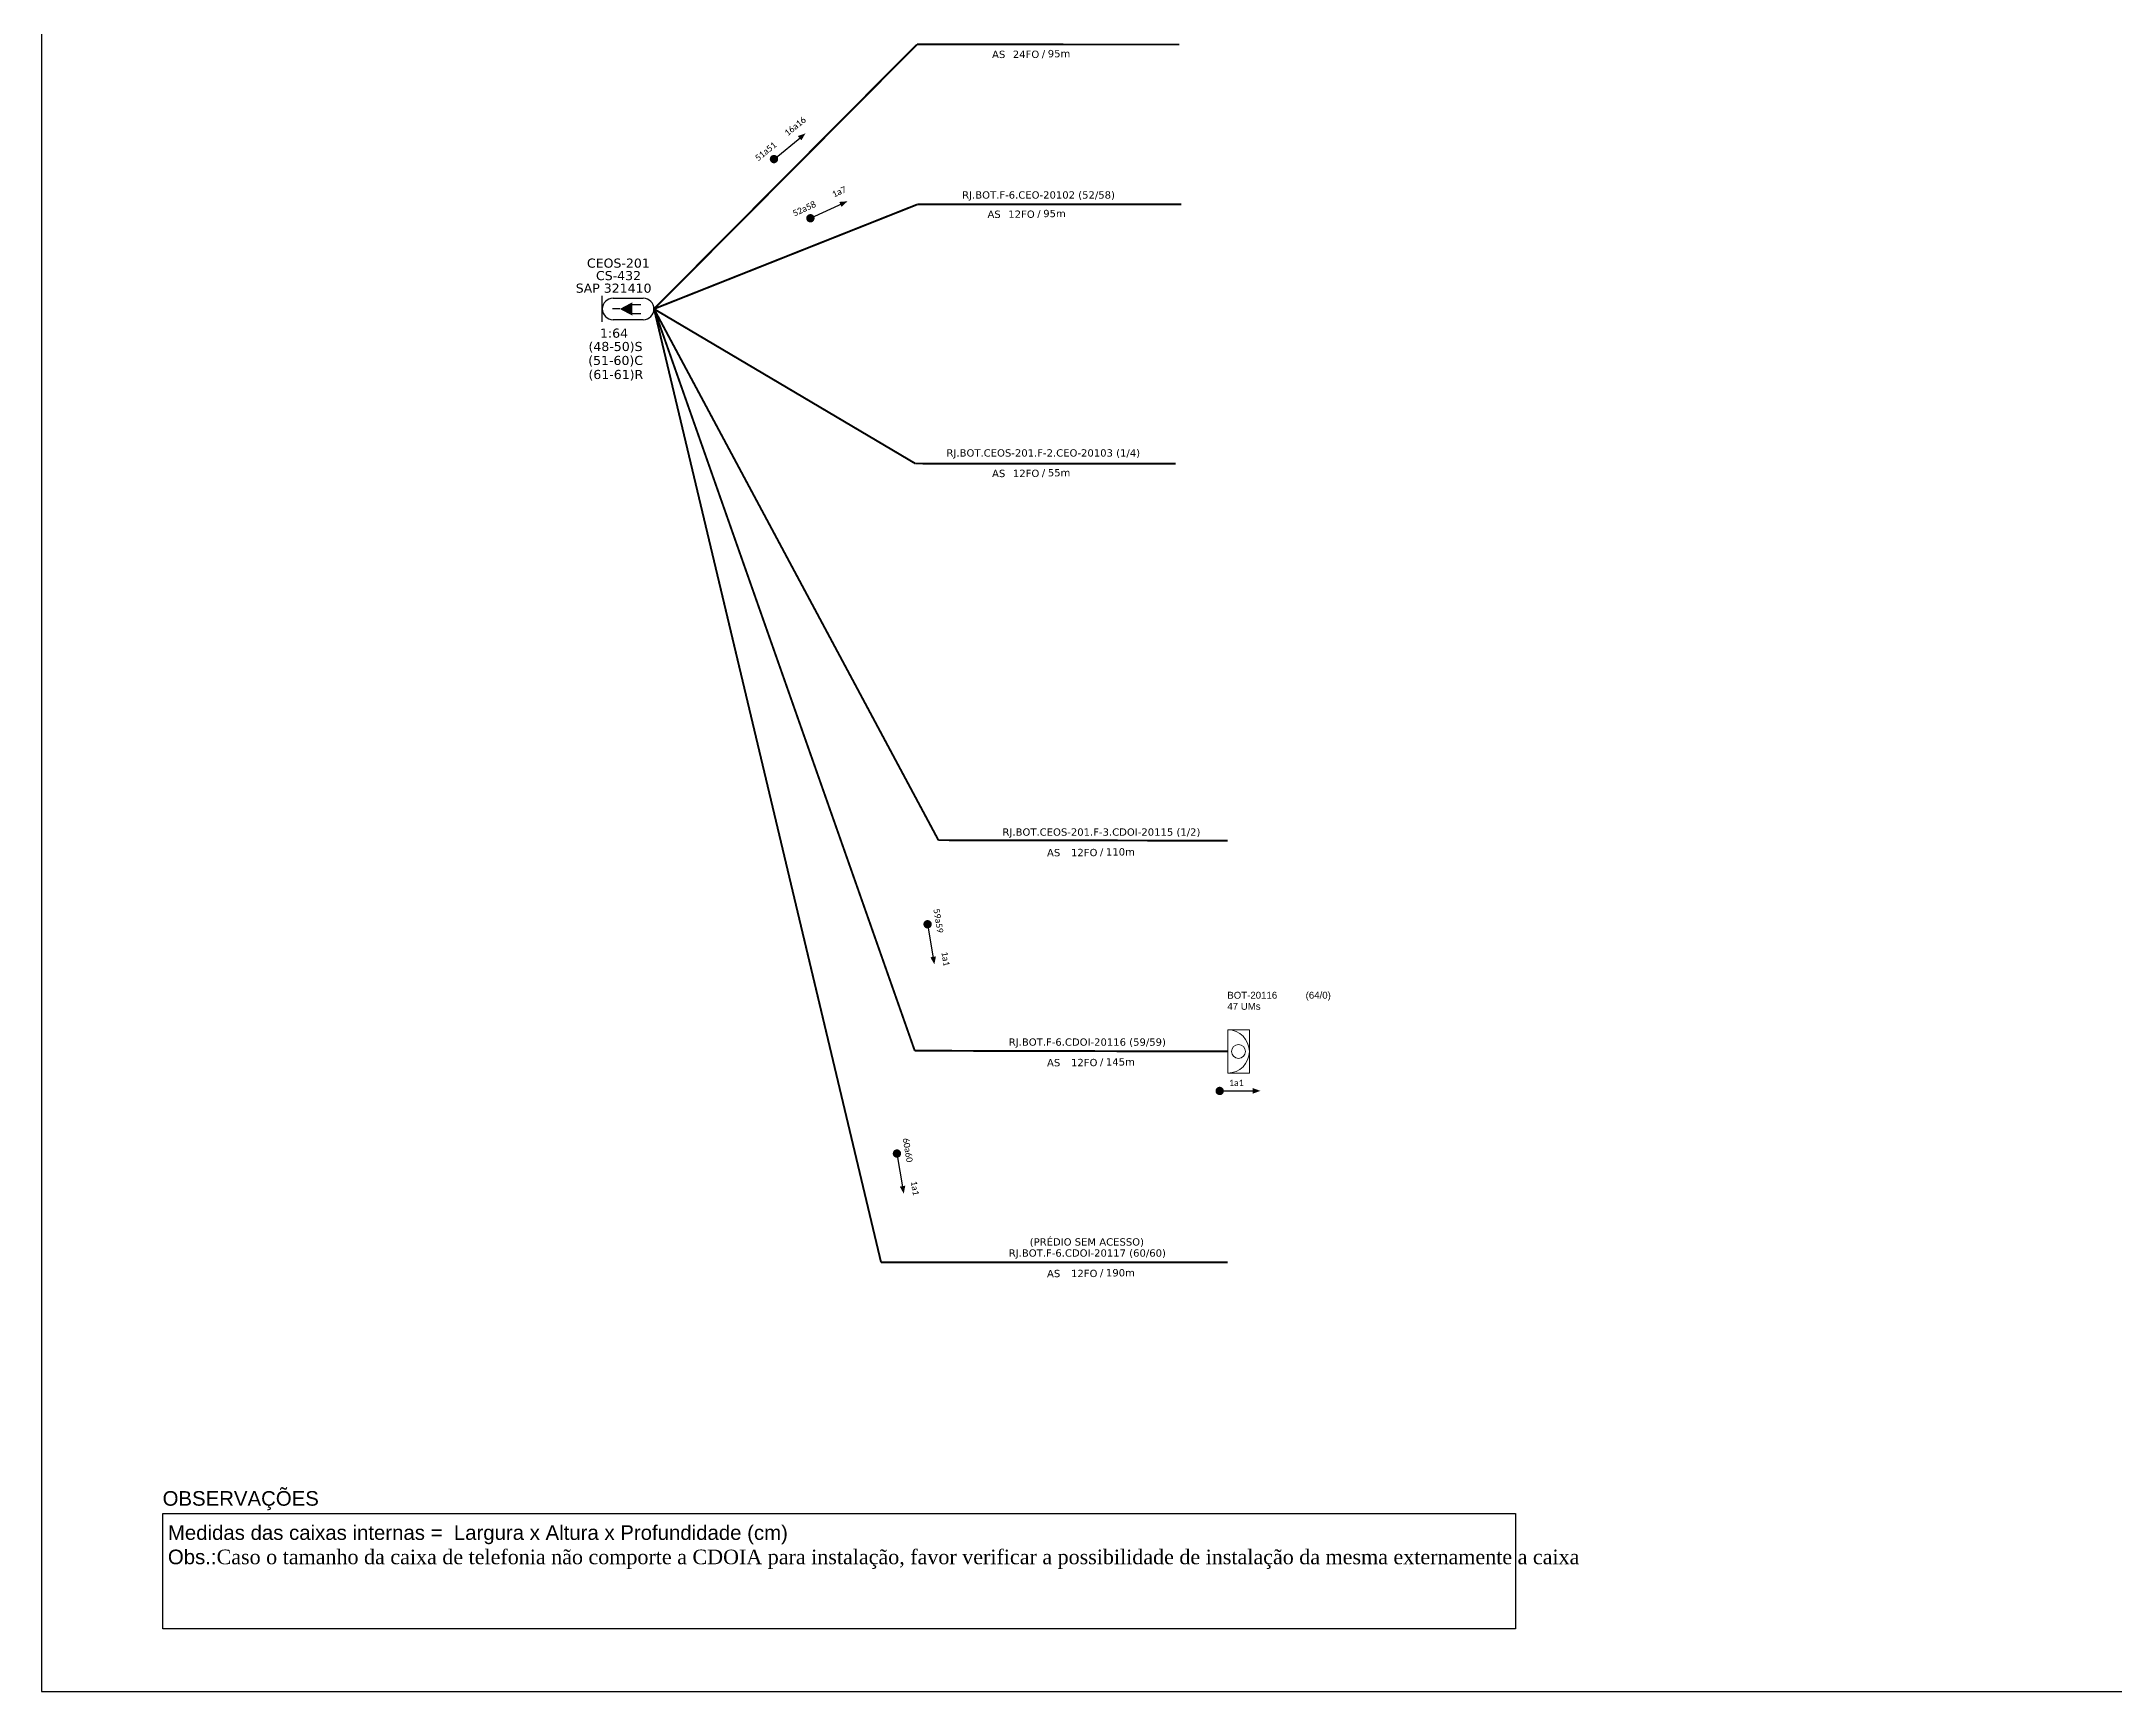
# Model space of a CAD drawing. Header units: metres. Extents: x -1286 to 449, y -500 to 94.
# Drawn here: x -1286.1 to -859.7, y -499.8 to -160.5 of the extents above; entities that cross this region are included whole.
import ezdxf
from ezdxf.enums import TextEntityAlignment as Align

# ---------------------------------------------------------------- set-up
doc = ezdxf.new("R2010")
doc.units = ezdxf.units.M
for name, color, linetype, lineweight in [("20.0-LEGENDA DOS CDO'S", 1, 'Continuous', 0), ('20.1-CDO_INTERIOR', 1, 'Continuous', 0), ('40.1-ETIQUETAS', 1, 'Continuous', 20)]:
    doc.layers.add(name, color=color, linetype=linetype, lineweight=lineweight)
for name, color, linetype in [('20.4-CEOS', 1, 'Continuous'), ('CAP a instalar', 1, 'Continuous'), ('SETA', 7, 'Continuous'), ('texto', 255, 'Continuous')]:
    doc.layers.add(name, color=color, linetype=linetype)
doc.styles.add('ARIAL', font='arial.ttf')
doc.styles.add('siredit', font='verdana.ttf')
doc.linetypes.add('FENCELINE1', pattern='A,0.25,-0.1,[133,ltypeshp.shx,S=0.1,R=0,X=-0.1,Y=0],-0.1,1', length=1.45)

msp = doc.modelspace()

# ---------------------------------------------------------------- linework, layer by layer
msp.add_lwpolyline([(-1286.07, -499.81), (-445.07, -499.81), (-445.07, 94.19), (-1286.07, 94.19)], close=True)
at = {"const_width": 0.859}
for points in [[(-1135.73, -184.92, 1), (-1135.06, -184.38, 1)], [(-1135.73, -184.92, 1), (-1135.06, -184.38, 1)], [(-1128.29, -197, 1), (-1127.51, -196.64, 1)], [(-1128.29, -197, 1), (-1127.51, -196.64, 1)], [(-1103.87, -341.59, 1), (-1103.73, -342.44, 1)], [(-1103.87, -341.59, 1), (-1103.73, -342.44, 1)], [(-1110.17, -388.74, 1), (-1110.03, -389.59, 1)], [(-1110.17, -388.74, 1), (-1110.03, -389.59, 1)]]:
    msp.add_lwpolyline(points, format="xyb", close=True, dxfattribs=at)
at = {"linetype": 'FENCELINE1', "ltscale": 7, "const_width": 0.401}
for points in [[(-1160.07, -215.47), (-1105.86, -193.96)], [(-1105.86, -193.96), (-1051.58, -193.98)], [(-1160.07, -215.47), (-1113.37, -411.54)], [(-1160.07, -215.47), (-1106.34, -247.26)], [(-1160.07, -215.47), (-1101.57, -324.72)], [(-1106.34, -247.26), (-1052.79, -247.28)], [(-1101.57, -324.72), (-1042.06, -324.82)], [(-1042.06, -411.54), (-1113.37, -411.54)]]:
    msp.add_lwpolyline(points, dxfattribs=at)
at = {"color": 1, "linetype": 'FENCELINE1', "ltscale": 7, "const_width": 0.401}
for points in [[(-1160.07, -215.47), (-1106.44, -368.02)], [(-1106.44, -368.02), (-1042.06, -368.17)]]:
    msp.add_lwpolyline(points, dxfattribs=at)
for points in [[(-1103.8, -342.01), (-1102.57, -349.3)], [(-1103.8, -342.01), (-1102.57, -349.3)], [(-1110.1, -389.17), (-1108.87, -396.45)], [(-1110.1, -389.17), (-1108.87, -396.45)]]:
    msp.add_lwpolyline(points)
msp.add_lwpolyline([(-1044.15, -376.29, 0.859, 0.859, 1), (-1043.29, -376.29, 0.859, 0.859, 1)], format="xyseb", close=True)
at = {"color": 0}
msp.add_lwpolyline([(-1261.13, -463.21), (-982.88, -463.21), (-982.88, -486.92), (-1261.13, -486.92)], close=True, dxfattribs=at)
for points in [[(-1102.09, -348.62), (-1102.4, -350.26), (-1103.22, -348.81)], [(-1102.09, -348.62), (-1102.4, -350.26), (-1103.22, -348.81)], [(-1108.39, -395.77), (-1108.7, -397.42), (-1109.52, -395.96)], [(-1108.39, -395.77), (-1108.7, -397.42), (-1109.52, -395.96)]]:
    msp.add_solid(points)
at = {"layer": '20.1-CDO_INTERIOR', "color": 1, "lineweight": 18}
msp.add_lwpolyline([(-1037.62, -372.61), (-1037.62, -363.73), (-1042.06, -363.73), (-1042.06, -372.61)], close=True, dxfattribs=at)
msp.add_circle((-1039.84, -368.17), 1.42, dxfattribs=at)
msp.add_arc((-1042.06, -368.17), 4.44, 270, 90, dxfattribs=at)
at = {"layer": '20.4-CEOS', "color": 5}
for p, q in [((-1168.5, -213.25), (-1162.29, -213.25)), ((-1162.29, -217.68), (-1168.5, -217.68))]:
    msp.add_line(p, q, dxfattribs=at)
for points in [[(-1170.71, -218.14), (-1170.71, -212.8)], [(-1167.11, -215.47), (-1168.6, -215.47)], [(-1164.66, -214.59), (-1162.77, -214.59)], [(-1164.66, -216.43), (-1162.77, -216.43)]]:
    msp.add_lwpolyline(points, dxfattribs=at)
msp.add_lwpolyline([(-1167.11, -215.47, 0, 2.73, 0), (-1164.54, -215.47, 2.73, 2.73, 0)], format="xyseb", dxfattribs=at)
for centre, start, end in [((-1168.5, -215.47), 90, 270), ((-1162.29, -215.47), 270, 90)]:
    msp.add_arc(centre, 2.21, start, end, dxfattribs=at)
at = {"layer": 'CAP a instalar', "color": 7, "linetype": 'FENCELINE1', "ltscale": 7, "const_width": 0.401}
for points in [[(-1105.98, -161.07), (-1160.07, -215.47)], [(-1105.98, -161.07), (-1052.04, -161.09)]]:
    msp.add_lwpolyline(points, dxfattribs=at)
at = {"layer": 'SETA'}
for points in [[(-1135.39, -184.65), (-1129.66, -179.99)], [(-1135.39, -184.65), (-1129.66, -179.99)], [(-1127.9, -196.82), (-1121.18, -193.75)], [(-1127.9, -196.82), (-1121.18, -193.75)], [(-1043.72, -376.29), (-1036.33, -376.29)]]:
    msp.add_lwpolyline(points, dxfattribs=at)
for points in [[(-1130.49, -179.91), (-1128.91, -179.36), (-1129.77, -180.8)], [(-1130.49, -179.91), (-1128.91, -179.36), (-1129.77, -180.8)], [(-1121.96, -193.46), (-1120.29, -193.33), (-1121.49, -194.5)], [(-1121.96, -193.46), (-1120.29, -193.33), (-1121.49, -194.5)], [(-1036.92, -375.7), (-1035.35, -376.28), (-1036.92, -376.85)]]:
    msp.add_solid(points, dxfattribs=at)

# ---------------------------------------------------------------- texts
at = {"style": 'siredit'}
for s, p in [('RJ.BOT.F-6.CEO-20102 (52/58)', (-1080.98, -192.03)), ('RJ.BOT.CEOS-201.F-2.CEO-20103 (1/4)', (-1080, -245.08)), ('RJ.BOT.CEOS-201.F-3.CDOI-20115 (1/2)', (-1068.04, -323.05)), ('RJ.BOT.F-6.CDOI-20117 (60/60)', (-1070.94, -409.62)), ('(PRÉDIO SEM ACESSO)', (-1071.04, -407.34))]:
    msp.add_text(s, height=1.5036, dxfattribs=at).set_placement(p, align=Align.MIDDLE_CENTER)
for s, height, p in [('AS', 1.504, (-1088.76, -196)), ('12FO', 1.504, (-1081.76, -195.98)), ('/', 1.5, (-1080.54, -195.84)), ('AS', 1.504, (-1087.82, -249.3)), ('12FO', 1.504, (-1080.82, -249.28)), ('/', 1.5, (-1079.61, -249.14)), ('AS ', 1.504, (-1075.86, -327.28)), ('12FO', 1.504, (-1068.86, -327.26)), ('/', 1.5, (-1067.65, -327.12)), ('AS ', 1.504, (-1075.86, -413.84)), ('12FO', 1.504, (-1068.86, -413.82)), ('/', 1.5, (-1067.65, -413.68))]:
    msp.add_text(s, height=height, dxfattribs=at).set_placement(p, align=Align.MIDDLE_RIGHT)
for s, p in [('95m', (-1080.01, -195.84)), ('55m', (-1079.07, -249.14)), ('110m', (-1067.11, -327.12)), ('190m', (-1067.11, -413.68))]:
    msp.add_text(s, height=1.504, dxfattribs=at).set_placement(p, align=Align.MIDDLE_LEFT)
at = {"color": 1, "style": 'siredit'}
msp.add_text('RJ.BOT.F-6.CDOI-20116 (59/59)', height=1.5036, dxfattribs=at).set_placement((-1070.94, -366.24), align=Align.MIDDLE_CENTER)
for s, height, p in [('AS ', 1.504, (-1075.86, -370.47)), ('12FO', 1.504, (-1068.86, -370.45)), ('/', 1.5, (-1067.65, -370.31))]:
    msp.add_text(s, height=height, dxfattribs=at).set_placement(p, align=Align.MIDDLE_RIGHT)
msp.add_text('145m', height=1.504, dxfattribs=at).set_placement((-1067.11, -370.31), align=Align.MIDDLE_LEFT)
at = {"style": 'ARIAL'}
msp.add_text('OBSERVAÇÕES', height=3, dxfattribs=at).set_placement((-1261.15, -461.59))
at = {"char_height": 1.2891, "width": 21.7927, "attachment_point": 5, "rotation": 279.5411}
for s, insert in [('\\C7;\\fCalibri|b0|i0|c0|p34;59a59', (-1101.58, -341.31)), ('\\C7;\\fCalibri|b0|i0|c0|p34;1a1', (-1100.09, -349.13)), ('\\C7;\\fCalibri|b0|i0|c0|p34;60a60', (-1107.88, -388.46)), ('\\C7;\\fCalibri|b0|i0|c0|p34;1a1', (-1106.39, -396.29))]:
    msp.add_mtext(s, dxfattribs=dict(at, insert=insert))
at = {"style": 'ARIAL'}
for s, insert, char_height, width, attachment_point in [('{\\fCalibri|b0|i0|c0|p34;\\C7;1a1}', (-1040.29, -374.63), 1.2891, 21.7927, 5), ('Medidas das caixas internas =  Largura x Altura x Profundidade (cm)\\PObs.:{\\fTimes New Roman|b0|i0|c0|p16;Caso o tamanho da caixa de telefonia não comporte a CDOIA para instalação, favor verificar a possibilidade de instalação da mesma externamente a caixa}', (-1260.06, -465.62), 3, 277.1819, 1)]:
    msp.add_mtext(s, dxfattribs=dict(at, insert=insert, char_height=char_height, width=width, attachment_point=attachment_point))
at = {"layer": "20.0-LEGENDA DOS CDO'S", "color": 1, "style": 'ARIAL'}
for s, p in [('47 UMs', (-1042.14, -359.6)), ('BOT-20116', (-1042.15, -357.32)), ('(64/0)', (-1026.04, -357.32))]:
    msp.add_text(s, height=1.421, dxfattribs=at).set_placement(p)
at = {"layer": '20.4-CEOS', "color": 5, "style": 'siredit'}
for s, p in [('CEOS-201', (-1167.4, -205.11)), ('CS-432', (-1167.37, -207.67)), ('SAP 321410', (-1168.38, -210.26)), ('1:64', (-1168.29, -219.51)), ('(51-60)C', (-1167.97, -225.12)), ('(48-50)S', (-1167.99, -222.25)), ('(61-61)R', (-1167.92, -228.01))]:
    msp.add_text(s, height=1.876, dxfattribs=at).set_placement(p, align=Align.TOP_CENTER)
at = {"layer": '40.1-ETIQUETAS', "color": 7, "style": 'siredit'}
for s, height, p in [('AS', 1.504, (-1087.82, -163.12)), ('24FO', 1.504, (-1080.83, -163.1)), ('/', 1.5, (-1079.61, -162.96))]:
    msp.add_text(s, height=height, dxfattribs=at).set_placement(p, align=Align.MIDDLE_RIGHT)
msp.add_text('95m', height=1.504, dxfattribs=at).set_placement((-1079.08, -162.96), align=Align.MIDDLE_LEFT)
at = {"layer": 'texto', "char_height": 1.2891, "width": 21.7927, "attachment_point": 5}
for s, insert, rotation in [('\\C7;\\fCalibri|b0|i0|c0|p34;16a16', (-1131.03, -177.91), 39.1234), ('\\C7;\\fCalibri|b0|i0|c0|p34;51a51', (-1137.1, -183.07), 39.1234), ('\\C7;\\fCalibri|b0|i0|c0|p34;1a7', (-1121.99, -191.39), 24.602), ('\\C7;\\fCalibri|b0|i0|c0|p34;52a58', (-1129.16, -194.86), 24.602)]:
    msp.add_mtext(s, dxfattribs=dict(at, insert=insert, rotation=rotation))

doc.saveas('drawing.dxf')
